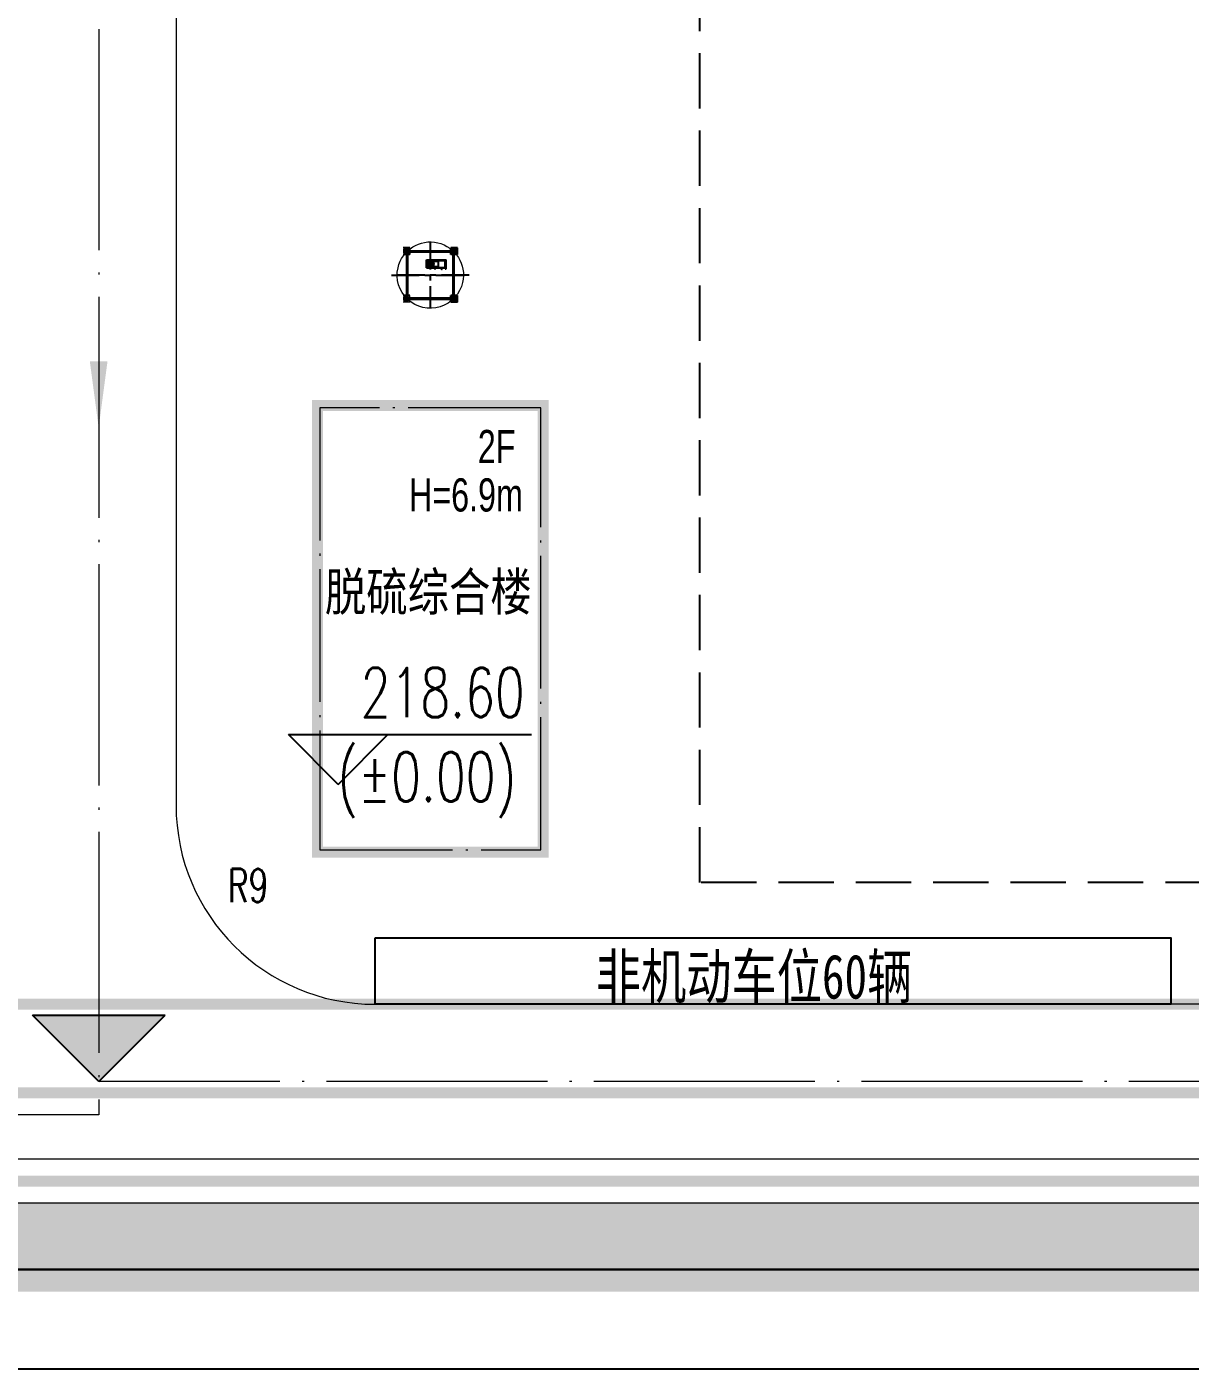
# Model space of a CAD drawing. Header units: metres. Extents: x 497148 to 498044, y 2998751 to 2999627.
# Drawn here: x 497688.7 to 497741.3, y 2998896.8 to 2998957.5 of the extents above; entities that cross this region are included whole.
import ezdxf

# ---------------------------------------------------------------- set-up
doc = ezdxf.new("R2010")
doc.units = ezdxf.units.M
for name, pattern in [('ACAD_ISO05W100', [34, 24, -3, 0.5, -3, 0.5, -3]), ('CENTER', [2, 1.25, -0.25, 0.25, -0.25]), ('CENTER2', [1.125, 0.75, -0.125, 0.125, -0.125]), ('DASH', [0.35, 0.25, -0.1]), ('DASHED', [19.05, 12.7, -6.35]), ('DOTE', [2.42, 2, -0.2, 0.02, -0.2]), ('PHANTOM2', [31.75, 15.875, -3.175, 3.175, -3.175, 3.175, -3.175])]:
    doc.linetypes.add(name, pattern=pattern)
for name, color, linetype, lineweight in [('05', 4, 'CENTER', 25), ('1_RO_规划停车位', 35, 'Continuous', 13), ('细线', 7, 'Continuous', 18), ('道路', 4, 'Continuous', 15), ('道路中线', 1, 'DOTE', 13)]:
    doc.layers.add(name, color=color, linetype=linetype, lineweight=lineweight)
for name, color, linetype in [('1', 1, 'CENTER'), ('3', 3, 'Continuous'), ('5', 6, 'DASHED'), ('DIM_ELEV', 3, 'Continuous'), ('DIM_SYMB', 3, 'Continuous'), ('DOTE', 1, 'CENTER'), ('PUB_TEXT', 7, 'Continuous'), ('RD-侧石线', 5, 'Continuous'), ('RD-红线', 7, 'Continuous'), ('YD-R2', 50, 'Continuous'), ('围墙', 6, 'FENCELINE2'), ('图例层', 7, 'Continuous'), ('挡墙护坡', 5, 'Continuous'), ('文字', 255, 'Continuous'), ('新建建筑', 2, 'Continuous'), ('用地边界', 7, 'Continuous'), ('红线', 1, 'PHANTOM2')]:
    doc.layers.add(name, color=color, linetype=linetype)
doc.layers.add('建筑轴线', color=1, linetype='DOTE', lineweight=15, plot=False)
doc.styles.add('-黑体', font='simhei.ttf', dxfattribs={"width": 0.8})
doc.styles.add('_TCH_DIM', font='SIMPLEX', dxfattribs={"bigfont": 'GBCBIG'})
doc.styles.add('DIMHT', font='simhei.ttf', dxfattribs={"width": 0.8})
doc.styles.add('亨利项目总图布置_2022_8_8_t3--03$0$亨利项目总图布置_2022_8_8_t3--02$0$CEC', font='ARIALN.TTF')
doc.linetypes.add('FENCELINE2', pattern='A,6.35,-2.54,[132,ltypeshp.shx,S=2.54,R=0,X=-2.54,Y=0],-2.54,25.4', length=36.83)

# ---------------------------------------------------------------- blocks, each defined once
blk = doc.blocks.new('新块')
at = {"layer": 'DIM_ELEV'}
blk.add_hatch(color=0, dxfattribs=at).paths.add_polyline_path([(497691.917, 2998909.833), (497688.917, 2998912.833), (497694.917, 2998912.833)])
at = {"layer": '挡墙护坡', "linetype": 'Continuous'}
h = blk.add_hatch(dxfattribs=at)
h.set_pattern_fill('ANSI33', color=256, style=0)
h.set_pattern_definition([(45, (-861.717, 0), (-2.2450640303, 2.2450640303), []), (45, (-859.472, 0), (-2.2450640303, 2.2450640303), [1.5875, -0.79375])])
edge = h.paths.add_edge_path()
edge.add_line((497928.516, 2998901.333), (497928.516, 2998904.333))
edge.add_line((497928.516, 2998904.333), (497677.906, 2998904.333))
edge.add_line((497677.906, 2998904.333), (497652.906, 2998907.833))
edge.add_line((497652.906, 2998907.833), (497585.758, 2998907.833))
edge.add_line((497585.758, 2998907.833), (497584.114, 2998907.908))
edge.add_line((497584.114, 2998907.908), (497583.086, 2998908.033))
edge.add_arc((497585.689, 2998924.833), 17, 179.99144, 261.19191, ccw=False)
edge.add_line((497568.689, 2998924.835), (497568.608, 2998970.517))
edge.add_line((497568.608, 2998970.517), (497565.063, 2998995.51))
edge.add_line((497565.063, 2998995.51), (497564.955, 2999056.413))
edge.add_line((497564.955, 2999056.413), (497561.955, 2999056.408))
edge.add_line((497561.955, 2999056.408), (497562.064, 2998995.296))
edge.add_line((497562.064, 2998995.296), (497565.608, 2998970.302))
edge.add_line((497565.608, 2998970.302), (497565.689, 2998924.833))
edge.add_arc((497585.689, 2998924.833), 20, 180.00007, 261.33693)
edge.add_line((497582.677, 2998905.061), (497583.864, 2998904.916))
edge.add_line((497583.864, 2998904.916), (497585.689, 2998904.833))
edge.add_line((497585.689, 2998904.833), (497652.697, 2998904.833))
edge.add_line((497652.697, 2998904.833), (497677.697, 2998901.333))
edge.add_line((497677.697, 2998901.333), (497928.516, 2998901.333))
at = {"color": 1}
for p, q in [((497705.992, 2998947.541), (497705.692, 2998947.541)), ((497705.762, 2998947.438), (497705.692, 2998947.438)), ((497705.762, 2998947.433), (497705.692, 2998947.433)), ((497705.762, 2998947.348), (497705.692, 2998947.348)), ((497705.762, 2998947.343), (497705.692, 2998947.343)), ((497705.992, 2998947.241), (497705.692, 2998947.241)), ((497705.762, 2998947.241), (497705.762, 2998947.541)), ((497705.767, 2998947.491), (497705.762, 2998947.491)), ((497705.767, 2998947.291), (497705.762, 2998947.291)), ((497705.767, 2998947.241), (497705.767, 2998947.541)), ((497705.917, 2998947.433), (497705.767, 2998947.433)), ((497705.917, 2998947.348), (497705.767, 2998947.348)), ((497705.772, 2998947.393), (497705.772, 2998947.426)), ((497705.772, 2998947.356), (497705.772, 2998947.388)), ((497705.91, 2998947.428), (497705.775, 2998947.428)), ((497705.91, 2998947.353), (497705.775, 2998947.353)), ((497705.827, 2998947.298), (497705.827, 2998947.223)), ((497705.827, 2998947.298), (497705.887, 2998947.298)), ((497705.827, 2998947.223), (497705.887, 2998947.223)), ((497705.832, 2998947.313), (497705.832, 2998947.213)), ((497705.832, 2998947.303), (497705.832, 2998945.328)), ((497705.84, 2998947.31), (497705.84, 2998947.213)), ((497705.857, 2998947.303), (497705.857, 2998945.328)), ((497705.874, 2998947.31), (497705.874, 2998947.213)), ((497705.882, 2998947.313), (497705.882, 2998947.213)), ((497705.887, 2998947.298), (497705.887, 2998947.223)), ((497705.912, 2998947.393), (497705.912, 2998947.426)), ((497705.912, 2998947.356), (497705.912, 2998947.388)), ((497705.917, 2998947.241), (497705.917, 2998947.541)), ((497705.922, 2998947.491), (497705.917, 2998947.491)), ((497705.922, 2998947.291), (497705.917, 2998947.291)), ((497705.92, 2998947.401), (497706.02, 2998947.401)), ((497705.92, 2998947.351), (497706.02, 2998947.351)), ((497705.922, 2998947.241), (497705.922, 2998947.541)), ((497705.992, 2998947.438), (497705.922, 2998947.438)), ((497705.992, 2998947.433), (497705.922, 2998947.433)), ((497705.992, 2998947.348), (497705.922, 2998947.348)), ((497705.992, 2998947.343), (497705.922, 2998947.343)), ((497705.923, 2998947.393), (497705.93, 2998947.393)), ((497705.923, 2998947.359), (497705.93, 2998947.359)), ((497707.905, 2998947.401), (497705.93, 2998947.401)), ((497705.93, 2998947.351), (497705.93, 2998947.401)), ((497707.905, 2998947.376), (497705.93, 2998947.376)), ((497705.935, 2998947.406), (497706.01, 2998947.406)), ((497705.935, 2998947.401), (497705.935, 2998947.406)), ((497705.935, 2998947.351), (497705.935, 2998947.401)), ((497705.935, 2998947.346), (497705.935, 2998947.351)), ((497705.935, 2998947.346), (497706.01, 2998947.346)), ((497705.992, 2998947.241), (497705.992, 2998947.541)), ((497706.01, 2998947.346), (497706.01, 2998947.406)), ((497707.914, 2998947.401), (497707.814, 2998947.401)), ((497707.912, 2998947.393), (497707.814, 2998947.393)), ((497707.912, 2998947.359), (497707.814, 2998947.359)), ((497707.914, 2998947.351), (497707.814, 2998947.351)), ((497707.9, 2998947.406), (497707.825, 2998947.406)), ((497707.825, 2998947.406), (497707.825, 2998947.346)), ((497707.9, 2998947.346), (497707.825, 2998947.346)), ((497708.142, 2998947.541), (497707.842, 2998947.541)), ((497707.842, 2998947.241), (497707.842, 2998947.541)), ((497707.912, 2998947.438), (497707.842, 2998947.438)), ((497707.912, 2998947.433), (497707.842, 2998947.433)), ((497707.912, 2998947.348), (497707.842, 2998947.348)), ((497707.912, 2998947.343), (497707.842, 2998947.343)), ((497708.142, 2998947.241), (497707.842, 2998947.241)), ((497707.9, 2998947.406), (497707.9, 2998947.346)), ((497707.912, 2998947.241), (497707.912, 2998947.541)), ((497707.917, 2998947.491), (497707.912, 2998947.491)), ((497707.917, 2998947.291), (497707.912, 2998947.291)), ((497707.917, 2998947.241), (497707.917, 2998947.541)), ((497708.067, 2998947.433), (497707.917, 2998947.433)), ((497708.067, 2998947.348), (497707.917, 2998947.348)), ((497707.922, 2998947.393), (497707.922, 2998947.426)), ((497707.922, 2998947.356), (497707.922, 2998947.388)), ((497708.06, 2998947.428), (497707.925, 2998947.428)), ((497708.06, 2998947.353), (497707.925, 2998947.353)), ((497707.948, 2998947.298), (497707.948, 2998947.223)), ((497707.948, 2998947.298), (497707.953, 2998947.298)), ((497707.948, 2998947.223), (497708.008, 2998947.223)), ((497707.953, 2998947.313), (497707.953, 2998947.213)), ((497707.953, 2998947.303), (497708.003, 2998947.303)), ((497707.953, 2998947.298), (497708.003, 2998947.298)), ((497707.961, 2998947.31), (497707.961, 2998947.303)), ((497707.978, 2998945.328), (497707.978, 2998947.303)), ((497707.995, 2998947.31), (497707.995, 2998947.303)), ((497708.003, 2998947.313), (497708.003, 2998947.213)), ((497708.003, 2998945.328), (497708.003, 2998947.303)), ((497708.003, 2998947.298), (497708.008, 2998947.298)), ((497708.008, 2998947.298), (497708.008, 2998947.223)), ((497708.062, 2998947.393), (497708.062, 2998947.426)), ((497708.062, 2998947.356), (497708.062, 2998947.388)), ((497708.067, 2998947.241), (497708.067, 2998947.541)), ((497708.072, 2998947.491), (497708.067, 2998947.491)), ((497708.072, 2998947.291), (497708.067, 2998947.291)), ((497708.072, 2998947.241), (497708.072, 2998947.541)), ((497708.142, 2998947.438), (497708.072, 2998947.438)), ((497708.142, 2998947.433), (497708.072, 2998947.433)), ((497708.142, 2998947.348), (497708.072, 2998947.348)), ((497708.142, 2998947.343), (497708.072, 2998947.343)), ((497708.142, 2998947.241), (497708.142, 2998947.541)), ((497706.737, 2998946.635), (497706.737, 2998946.996)), ((497706.737, 2998946.996), (497707.641, 2998946.996)), ((497706.737, 2998946.635), (497707.105, 2998946.635)), ((497706.762, 2998946.635), (497706.762, 2998946.996)), ((497706.762, 2998946.971), (497707.105, 2998946.971)), ((497706.762, 2998946.66), (497707.105, 2998946.66)), ((497707.072, 2998946.93), (497707.072, 2998946.996)), ((497707.072, 2998946.635), (497707.072, 2998946.709)), ((497707.105, 2998946.93), (497707.105, 2998946.996)), ((497707.105, 2998946.598), (497707.105, 2998946.709)), ((497707.105, 2998946.598), (497707.152, 2998946.598)), ((497707.143, 2998946.93), (497707.143, 2998946.996)), ((497707.143, 2998946.598), (497707.143, 2998946.709)), ((497707.152, 2998946.93), (497707.152, 2998946.996)), ((497707.152, 2998946.971), (497707.595, 2998946.971)), ((497707.152, 2998946.598), (497707.152, 2998946.709)), ((497707.152, 2998946.66), (497707.595, 2998946.66)), ((497707.152, 2998946.635), (497707.595, 2998946.635)), ((497707.415, 2998946.579), (497707.415, 2998946.635)), ((497707.42, 2998946.574), (497707.415, 2998946.579)), ((497707.42, 2998946.574), (497707.454, 2998946.574)), ((497707.454, 2998946.574), (497707.459, 2998946.579)), ((497707.459, 2998946.579), (497707.459, 2998946.635)), ((497707.595, 2998946.598), (497707.595, 2998946.996)), ((497707.595, 2998946.598), (497707.641, 2998946.598)), ((497707.603, 2998946.598), (497707.603, 2998946.996)), ((497707.641, 2998946.635), (497707.641, 2998946.996)), ((497707.641, 2998946.598), (497707.641, 2998946.996)), ((497705.992, 2998945.391), (497705.692, 2998945.391)), ((497705.762, 2998945.288), (497705.692, 2998945.288)), ((497705.762, 2998945.283), (497705.692, 2998945.283)), ((497705.762, 2998945.091), (497705.762, 2998945.391)), ((497705.767, 2998945.341), (497705.762, 2998945.341)), ((497705.767, 2998945.091), (497705.767, 2998945.391)), ((497705.917, 2998945.283), (497705.767, 2998945.283)), ((497705.772, 2998945.243), (497705.772, 2998945.276)), ((497705.772, 2998945.206), (497705.772, 2998945.238)), ((497705.91, 2998945.278), (497705.775, 2998945.278)), ((497705.887, 2998945.408), (497705.827, 2998945.408)), ((497705.827, 2998945.333), (497705.827, 2998945.408)), ((497705.832, 2998945.333), (497705.827, 2998945.333)), ((497705.832, 2998945.319), (497705.832, 2998945.419)), ((497705.882, 2998945.328), (497705.832, 2998945.328)), ((497705.84, 2998945.321), (497705.84, 2998945.328)), ((497705.874, 2998945.321), (497705.874, 2998945.328)), ((497705.882, 2998945.319), (497705.882, 2998945.419)), ((497705.887, 2998945.333), (497705.882, 2998945.333)), ((497705.887, 2998945.333), (497705.887, 2998945.408)), ((497705.912, 2998945.243), (497705.912, 2998945.276)), ((497705.912, 2998945.206), (497705.912, 2998945.238)), ((497705.922, 2998945.341), (497705.917, 2998945.341)), ((497705.92, 2998945.28), (497706.02, 2998945.28)), ((497705.92, 2998945.23), (497706.02, 2998945.23)), ((497705.992, 2998945.288), (497705.922, 2998945.288)), ((497705.992, 2998945.283), (497705.922, 2998945.283)), ((497705.923, 2998945.272), (497706.02, 2998945.272)), ((497705.923, 2998945.238), (497706.02, 2998945.238)), ((497705.93, 2998945.255), (497707.905, 2998945.255)), ((497705.93, 2998945.23), (497707.905, 2998945.23)), ((497705.935, 2998945.225), (497705.935, 2998945.285)), ((497705.935, 2998945.285), (497706.01, 2998945.285)), ((497705.935, 2998945.225), (497706.01, 2998945.225)), ((497706.01, 2998945.225), (497706.01, 2998945.285)), ((497707.914, 2998945.28), (497707.814, 2998945.28)), ((497707.914, 2998945.23), (497707.814, 2998945.23)), ((497707.9, 2998945.285), (497707.825, 2998945.285)), ((497707.825, 2998945.285), (497707.825, 2998945.225)), ((497707.9, 2998945.225), (497707.825, 2998945.225)), ((497708.142, 2998945.391), (497707.842, 2998945.391)), ((497707.842, 2998945.091), (497707.842, 2998945.391)), ((497707.912, 2998945.288), (497707.842, 2998945.288)), ((497707.912, 2998945.283), (497707.842, 2998945.283)), ((497707.9, 2998945.285), (497707.9, 2998945.28)), ((497707.9, 2998945.28), (497707.9, 2998945.23)), ((497707.9, 2998945.23), (497707.9, 2998945.225)), ((497707.905, 2998945.28), (497707.905, 2998945.23)), ((497707.912, 2998945.272), (497707.905, 2998945.272)), ((497707.912, 2998945.238), (497707.905, 2998945.238)), ((497707.912, 2998945.091), (497707.912, 2998945.391)), ((497707.917, 2998945.341), (497707.912, 2998945.341)), ((497707.917, 2998945.091), (497707.917, 2998945.391)), ((497708.067, 2998945.283), (497707.917, 2998945.283)), ((497707.922, 2998945.243), (497707.922, 2998945.276)), ((497707.922, 2998945.206), (497707.922, 2998945.238)), ((497708.06, 2998945.278), (497707.925, 2998945.278)), ((497707.948, 2998945.333), (497707.948, 2998945.408)), ((497708.008, 2998945.408), (497707.948, 2998945.408)), ((497708.008, 2998945.333), (497707.948, 2998945.333)), ((497707.953, 2998945.319), (497707.953, 2998945.419)), ((497707.961, 2998945.321), (497707.961, 2998945.419)), ((497707.995, 2998945.321), (497707.995, 2998945.419)), ((497708.003, 2998945.319), (497708.003, 2998945.419)), ((497708.008, 2998945.333), (497708.008, 2998945.408)), ((497708.062, 2998945.243), (497708.062, 2998945.276)), ((497708.062, 2998945.206), (497708.062, 2998945.238)), ((497708.067, 2998945.091), (497708.067, 2998945.391)), ((497708.072, 2998945.341), (497708.067, 2998945.341)), ((497708.072, 2998945.091), (497708.072, 2998945.391)), ((497708.142, 2998945.288), (497708.072, 2998945.288)), ((497708.142, 2998945.283), (497708.072, 2998945.283)), ((497708.142, 2998945.091), (497708.142, 2998945.391)), ((497705.762, 2998945.198), (497705.692, 2998945.198)), ((497705.762, 2998945.193), (497705.692, 2998945.193)), ((497705.767, 2998945.141), (497705.762, 2998945.141)), ((497705.917, 2998945.198), (497705.767, 2998945.198)), ((497705.91, 2998945.203), (497705.775, 2998945.203)), ((497705.922, 2998945.141), (497705.917, 2998945.141)), ((497705.992, 2998945.198), (497705.922, 2998945.198)), ((497705.992, 2998945.193), (497705.922, 2998945.193)), ((497707.912, 2998945.198), (497707.842, 2998945.198)), ((497707.912, 2998945.193), (497707.842, 2998945.193)), ((497708.142, 2998945.091), (497707.842, 2998945.091)), ((497707.917, 2998945.141), (497707.912, 2998945.141)), ((497708.067, 2998945.198), (497707.917, 2998945.198)), ((497708.06, 2998945.203), (497707.925, 2998945.203)), ((497708.072, 2998945.141), (497708.067, 2998945.141)), ((497708.142, 2998945.198), (497708.072, 2998945.198)), ((497708.142, 2998945.193), (497708.072, 2998945.193))]:
    blk.add_line(p, q, dxfattribs=at)
blk.add_lwpolyline([(497707.067, 2998946.709), (497707.285, 2998946.709), (497707.285, 2998946.93), (497707.067, 2998946.93)], close=True, dxfattribs=at)
at = {"color": 0}
blk.add_lwpolyline([(497704.415, 2998916.333), (497740.415, 2998916.333), (497740.415, 2998913.333), (497704.415, 2998913.333)], close=True, dxfattribs=at)
at = {"color": 1}
for centre, radius in [((497705.857, 2998947.376), 0.0683), ((497705.857, 2998947.376), 0.0633), ((497705.842, 2998947.391), 0.0075), ((497707.978, 2998947.376), 0.0683), ((497707.978, 2998947.376), 0.0633), ((497707.992, 2998947.391), 0.0075), ((497706.917, 2998946.816), 0.155), ((497706.917, 2998946.816), 0.102), ((497706.917, 2998946.816), 0.0715), ((497706.917, 2998946.816), 0.0368), ((497705.857, 2998945.255), 0.0683), ((497705.857, 2998945.255), 0.0633), ((497705.842, 2998945.241), 0.0075), ((497707.978, 2998945.255), 0.0683), ((497707.978, 2998945.255), 0.0633), ((497707.992, 2998945.241), 0.0075)]:
    blk.add_circle(centre, radius, dxfattribs=at)
for centre, start, end in [((497705.77, 2998947.393), 270, 0.00002), ((497705.77, 2998947.388), 0.00002, 90), ((497705.775, 2998947.426), 90, 180.00002), ((497705.775, 2998947.356), 180.00002, 270), ((497705.91, 2998947.426), 0.00002, 90), ((497705.91, 2998947.356), 270, 0.00002), ((497705.915, 2998947.393), 180.00002, 270), ((497705.915, 2998947.388), 90, 180.00002), ((497707.92, 2998947.393), 270, 0.00002), ((497707.92, 2998947.388), 0.00002, 90), ((497707.925, 2998947.426), 90, 180.00002), ((497707.925, 2998947.356), 180.00002, 270), ((497708.06, 2998947.426), 0.00002, 90), ((497708.06, 2998947.356), 270, 0.00002), ((497708.065, 2998947.393), 180.00002, 270), ((497708.065, 2998947.388), 90, 180.00002), ((497705.77, 2998945.243), 270, 0.00002), ((497705.77, 2998945.238), 0.00002, 90), ((497705.775, 2998945.276), 90, 180.00002), ((497705.91, 2998945.276), 0.00002, 90), ((497705.915, 2998945.243), 180.00002, 270), ((497705.915, 2998945.238), 90, 180.00002), ((497707.92, 2998945.243), 270, 0.00002), ((497707.92, 2998945.238), 0.00002, 90), ((497707.925, 2998945.276), 90, 180.00002), ((497708.06, 2998945.276), 0.00002, 90), ((497708.065, 2998945.243), 180.00002, 270), ((497708.065, 2998945.238), 90, 180.00002), ((497705.775, 2998945.206), 180.00002, 270), ((497705.91, 2998945.206), 270, 0.00002), ((497707.925, 2998945.206), 180.00002, 270), ((497708.06, 2998945.206), 270, 0.00002)]:
    blk.add_arc(centre, 0.0025, start, end, dxfattribs=at)
at = {"layer": '05'}
for p, q in [((497706.917, 2998947.816), (497706.917, 2998944.816)), ((497705.167, 2998946.316), (497708.667, 2998946.316)), ((497708.667, 2998946.316), (497705.167, 2998946.316))]:
    blk.add_line(p, q, dxfattribs=at)
at = {"layer": '1', "color": 1}
for p, q in [((497705.995, 2998947.39), (497705.761, 2998947.39)), ((497705.995, 2998947.376), (497705.761, 2998947.376)), ((497705.857, 2998947.485), (497705.857, 2998947.107)), ((497708.086, 2998947.376), (497707.709, 2998947.376)), ((497707.978, 2998947.238), (497707.978, 2998947.514)), ((497705.748, 2998945.255), (497707.905, 2998945.255)), ((497707.84, 2998945.255), (497708.116, 2998945.255)), ((497707.978, 2998945.147), (497707.978, 2998945.524))]:
    blk.add_line(p, q, dxfattribs=at)
at = {"layer": '3', "color": 1}
for p, q in [((497705.882, 2998947.303), (497705.832, 2998947.303)), ((497705.832, 2998947.213), (497705.84, 2998947.213)), ((497705.874, 2998947.213), (497705.882, 2998947.213)), ((497707.814, 2998947.401), (497707.814, 2998947.393)), ((497707.814, 2998947.359), (497707.814, 2998947.351)), ((497707.905, 2998947.351), (497707.905, 2998947.401)), ((497705.93, 2998945.28), (497705.93, 2998945.23)), ((497706.02, 2998945.272), (497706.02, 2998945.28)), ((497706.02, 2998945.23), (497706.02, 2998945.238)), ((497707.961, 2998945.419), (497707.953, 2998945.419)), ((497707.953, 2998945.328), (497708.003, 2998945.328)), ((497708.003, 2998945.419), (497707.995, 2998945.419))]:
    blk.add_line(p, q, dxfattribs=at)
at = {"layer": '5', "color": 1}
for p, q in [((497705.854, 2998947.303), (497705.854, 2998945.328)), ((497705.859, 2998947.303), (497705.859, 2998945.328)), ((497705.882, 2998947.303), (497705.882, 2998945.328)), ((497705.93, 2998947.393), (497706.02, 2998947.393)), ((497707.905, 2998947.379), (497705.93, 2998947.379)), ((497707.905, 2998947.374), (497705.93, 2998947.374)), ((497705.93, 2998947.359), (497706.02, 2998947.359)), ((497707.905, 2998947.351), (497705.93, 2998947.351)), ((497706.02, 2998947.393), (497706.02, 2998947.401)), ((497706.02, 2998947.351), (497706.02, 2998947.359)), ((497707.953, 2998945.328), (497707.953, 2998947.303)), ((497707.953, 2998947.213), (497707.961, 2998947.213)), ((497707.961, 2998947.303), (497707.961, 2998947.213)), ((497707.976, 2998945.328), (497707.976, 2998947.303)), ((497707.98, 2998945.328), (497707.98, 2998947.303)), ((497707.995, 2998947.303), (497707.995, 2998947.213)), ((497707.995, 2998947.213), (497708.003, 2998947.213)), ((497705.84, 2998945.419), (497705.832, 2998945.419)), ((497705.84, 2998945.328), (497705.84, 2998945.419)), ((497705.882, 2998945.419), (497705.874, 2998945.419)), ((497705.874, 2998945.328), (497705.874, 2998945.419)), ((497705.93, 2998945.28), (497707.905, 2998945.28)), ((497705.93, 2998945.257), (497707.905, 2998945.257)), ((497705.93, 2998945.253), (497707.905, 2998945.253)), ((497707.814, 2998945.28), (497707.814, 2998945.272)), ((497707.905, 2998945.272), (497707.814, 2998945.272)), ((497707.905, 2998945.238), (497707.814, 2998945.238)), ((497707.814, 2998945.238), (497707.814, 2998945.23))]:
    blk.add_line(p, q, dxfattribs=at)
at = {"layer": 'Defpoints', "color": 1, "linetype": 'ByBlock'}
for p in [(497705.767, 2998947.541), (497705.917, 2998947.541), (497707.842, 2998947.433), (497707.842, 2998947.348), (497707.842, 2998947.348), (497707.842, 2998947.343), (497707.917, 2998947.541), (497708.067, 2998947.541), (497705.767, 2998945.391), (497705.917, 2998945.391), (497707.842, 2998945.283), (497707.917, 2998945.391), (497708.067, 2998945.391), (497707.842, 2998945.198), (497707.842, 2998945.198), (497707.842, 2998945.193)]:
    blk.add_point(p, dxfattribs=at)
at = {"layer": 'DIM_ELEV', "color": 0}
for p, q in [((497702.745, 2998923.279), (497700.495, 2998925.529)), ((497700.495, 2998925.529), (497711.49, 2998925.529)), ((497702.745, 2998923.279), (497704.995, 2998925.529)), ((497691.917, 2998909.833), (497688.917, 2998912.833)), ((497688.917, 2998912.833), (497694.917, 2998912.833)), ((497691.917, 2998909.833), (497694.917, 2998912.833))]:
    blk.add_line(p, q, dxfattribs=at)
at = {"layer": 'DIM_SYMB', "linetype": 'Continuous'}
blk.add_lwpolyline([(497691.915, 2998954.43, 0, 0, 0), (497691.915, 2998939.413, 0, 0.8, 0), (497691.915, 2998942.413, 0, 0, 0)], format="xyseb", dxfattribs=at)
at = {"layer": 'DOTE', "color": 1, "linetype": 'CENTER2'}
for p, q in [((497708.142, 2998947.391), (497705.692, 2998947.391)), ((497707.992, 2998945.091), (497707.992, 2998947.541)), ((497708.142, 2998945.241), (497705.692, 2998945.241))]:
    blk.add_line(p, q, dxfattribs=at)
at = {"layer": 'RD-侧石线', "color": 5, "ltscale": 0.1}
blk.add_line((498034.802, 2998896.83), (497677.697, 2998896.833), dxfattribs=at)
at = {"layer": 'RD-红线'}
blk.add_lwpolyline([(497955.019, 2998901.333), (497677.697, 2998901.333), (497652.697, 2998904.833), (497585.689, 2998904.833), (497583.864, 2998904.916), (497582.677, 2998905.061, -0.37059), (497565.689, 2998924.833), (497565.608, 2998970.302), (497562.064, 2998995.296), (497561.765, 2999162.668, 0.017235), (497559.218, 2999232.918), (497559.168, 2999234.333, -0.414214), (497579.168, 2999254.333), (498034.062, 2999254.333)], format="xyb", dxfattribs=at)
blk.add_lwpolyline([(497955.019, 2998901.333), (497677.697, 2998901.333), (497652.697, 2998904.833), (497585.689, 2998904.833), (497583.864, 2998904.916), (497582.677, 2998905.061, -0.37059), (497565.689, 2998924.833), (497565.608, 2998970.302), (497562.064, 2998995.296), (497561.765, 2999162.668, 0.017235), (497559.218, 2999232.918), (497559.168, 2999234.333, -0.414214), (497579.168, 2999254.333), (498034.062, 2999254.333)], format="xyb", dxfattribs=at)
at = {"layer": 'RD-红线', "ltscale": 0.1}
blk.add_lwpolyline([(497999.361, 2998901.333), (497677.697, 2998901.333), (497652.697, 2998904.833), (497585.689, 2998904.833), (497583.864, 2998904.916), (497582.677, 2998905.061)], dxfattribs=at)
at = {"layer": 'YD-R2', "color": 0, "linetype": 'DASH', "ltscale": 10}
blk.add_lwpolyline([(497742.665, 2998918.846), (497719.115, 2998918.846), (497719.115, 2999022.816), (497742.665, 2999022.816)], close=True, dxfattribs=at)
at = {"layer": '围墙', "ltscale": 0.3, "const_width": 0.5, "flags": 128}
blk.add_lwpolyline([(497929.516, 2998905.333), (497677.976, 2998905.333), (497652.976, 2998908.833), (497585.781, 2998908.833), (497584.198, 2998908.905), (497583.224, 2998909.024, -0.369647), (497569.689, 2998924.836), (497569.608, 2998970.588), (497566.063, 2998995.582), (497565.953, 2999057.415)], format="xyb", dxfattribs=at)
at = {"layer": '图例层', "color": 11, "linetype": 'DASH', "ltscale": 20, "const_width": 0.5, "flags": 128}
blk.add_lwpolyline([(497987.67, 2998913.333), (497678.533, 2998913.333), (497653.533, 2998916.833), (497587.065, 2998916.833)], dxfattribs=at)
at = {"layer": '图例层', "color": 1, "linetype": 'DASHED', "ltscale": 0.5, "const_width": 0.5}
blk.add_lwpolyline([(497990.959, 2998909.326), (497678.255, 2998909.326), (497653.255, 2998912.826), (497586.547, 2998912.826)], dxfattribs=at)
at = {"layer": '建筑轴线', "ltscale": 3, "elevation": 0}
blk.add_lwpolyline([(497701.917, 2998940.316), (497701.917, 2998920.316), (497711.917, 2998920.316), (497711.917, 2998940.316)], close=True, dxfattribs=at)
at = {"layer": '挡墙护坡', "lineweight": 0, "ltscale": 0.2}
blk.add_lwpolyline([(497928.516, 2998901.333), (497928.516, 2998904.333), (497677.906, 2998904.333), (497652.906, 2998907.833), (497585.758, 2998907.833), (497584.114, 2998907.908), (497583.086, 2998908.033, -0.369914), (497568.689, 2998924.835), (497568.608, 2998970.517), (497565.063, 2998995.51), (497564.955, 2999056.413), (497561.955, 2999056.408), (497562.064, 2998995.296), (497565.608, 2998970.302), (497565.689, 2998924.833, 0.37059), (497582.677, 2998905.061), (497583.864, 2998904.916), (497585.689, 2998904.833), (497652.697, 2998904.833), (497677.697, 2998901.333)], format="xyb", close=True, dxfattribs=at)
at = {"layer": '新建建筑', "linetype": 'Continuous', "const_width": 0.5, "elevation": 0}
blk.add_lwpolyline([(497701.817, 2998940.416), (497701.817, 2998920.216), (497712.017, 2998920.216), (497712.017, 2998940.416)], close=True, dxfattribs=at)
at = {"layer": '用地边界', "color": 0}
blk.add_lwpolyline([(498034.062, 2999254.333), (497579.168, 2999254.333, 0.414214), (497559.168, 2999234.333), (497559.218, 2999232.918, -0.017235), (497561.765, 2999162.668), (497562.064, 2998995.296), (497565.608, 2998970.302), (497565.689, 2998924.833, 0.37059), (497582.677, 2998905.061), (497583.864, 2998904.916), (497585.689, 2998904.833), (497652.697, 2998904.833), (497677.697, 2998901.333), (498034.802, 2998901.333)], format="xyb", dxfattribs=at)
at = {"layer": '红线', "color": 1, "linetype": 'ACAD_ISO05W100', "const_width": 2, "flags": 128}
blk.add_lwpolyline([(497971.728, 2999254.333), (497978.431, 2999158.941), (497984.025, 2999129.26), (497991.442, 2999023.723), (497990.053, 2998993.552), (497996.533, 2998901.333), (497677.697, 2998901.333), (497652.697, 2998904.833), (497585.689, 2998904.833), (497583.864, 2998904.916), (497582.677, 2998905.061, -0.37059), (497565.689, 2998924.833), (497565.608, 2998970.302), (497562.064, 2998995.296), (497561.765, 2999162.668, 0.017235), (497559.218, 2999232.918), (497559.168, 2999234.333, -0.414214), (497579.168, 2999254.333), (497971.728, 2999254.333)], format="xyb", close=True, dxfattribs=at)
at = {"layer": '细线', "linetype": 'Continuous'}
for p, q in [((497705.842, 2998945.091), (497705.842, 2998947.541)), ((497705.857, 2998945.393), (497705.857, 2998945.117)), ((497705.917, 2998945.091), (497705.917, 2998945.391)), ((497705.922, 2998945.091), (497705.922, 2998945.391)), ((497705.992, 2998945.091), (497705.992, 2998945.391)), ((497705.992, 2998945.091), (497705.692, 2998945.091))]:
    blk.add_line(p, q, dxfattribs=at)
at = {"layer": '细线', "linetype": 'Continuous', "flags": 128}
blk.add_lwpolyline([(497708.38, 2998945.983, -1), (497705.455, 2998946.648, -1), (497708.38, 2998945.983, -1)], format="xyb", dxfattribs=at)
at = {"layer": '道路', "linetype": 'ByBlock', "ltscale": 0.2}
blk.add_line((497695.415, 2999051.333), (497695.415, 2998922.333), dxfattribs=at)
at = {"layer": '道路', "ltscale": 20}
for p, q in [((497798.415, 2998913.333), (497704.415, 2998913.333)), ((497981.915, 2998906.333), (497678.046, 2998906.333))]:
    blk.add_line(p, q, dxfattribs=at)
blk.add_arc((497704.415, 2998922.333, 0), 9, 180, 270, dxfattribs=at)
at = {"layer": '道路中线', "ltscale": 5}
for p, q in [((497691.915, 2999066.333), (497691.915, 2998908.333)), ((497978.415, 2998909.833), (497691.915, 2998909.833)), ((497691.915, 2998908.333), (497678.185, 2998908.333))]:
    blk.add_line(p, q, dxfattribs=at)
at = {"layer": '1_RO_规划停车位', "style": 'DIMHT', "width": 0.75}
blk.add_text('非机动车位60辆', height=2, dxfattribs=at).set_placement((497714.401, 2998913.589, 0))
at = {"layer": 'PUB_TEXT', "color": 0, "linetype": 'Continuous', "style": '-黑体', "width": 0.8}
blk.add_text('脱硫综合楼', height=1.7146, dxfattribs=at).set_placement((497702.148, 2998931.132))
at = {"layer": 'PUB_TEXT', "color": 0, "style": '_TCH_DIM', "width": 0.705882}
for s, p in [('218.60', (497703.765, 2998926.316)), ('(%%P0.00)', (497702.715, 2998922.51))]:
    blk.add_text(s, height=2.2313, dxfattribs=at).set_placement(p)
at = {"layer": '文字', "color": 7, "style": '亨利项目总图布置_2022_8_8_t3--03$0$亨利项目总图布置_2022_8_8_t3--02$0$CEC', "width": 0.85}
for s, p in [('2F', (497709.065, 2998937.809)), ('H=6.9m', (497705.952, 2998935.621))]:
    blk.add_text(s, height=1.5, dxfattribs=at).set_placement(p)
at = {"layer": '道路', "style": '_TCH_DIM', "width": 0.7}
blk.add_text('R9', height=1.5, dxfattribs=at).set_placement((497697.754, 2998917.957, 0))

msp = doc.modelspace()

# ---------------------------------------------------------------- block references
msp.add_blockref('新块', (0, 0))

doc.saveas('drawing.dxf')
